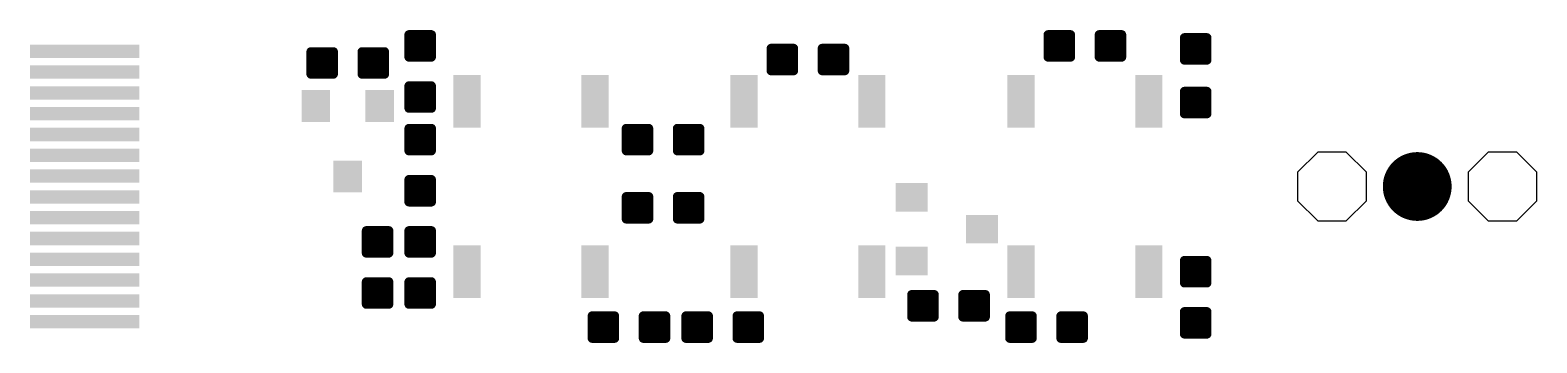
# Model space of a CAD drawing. Extents: x 1.7 to 90.8, y -4.9 to 4.9.
# Drawn here: x 45.91 to 90.81, y -4.66 to 4.66 of the extents above; entities that cross this region are included whole.
import ezdxf

# ---------------------------------------------------------------- set-up
doc = ezdxf.new("R2010")
doc.units = 0
doc.layers.add('16', color=132, linetype='CONTINUOUS')

# ---------------------------------------------------------------- blocks, each defined once
blk = doc.blocks.new('RECT')
blk.add_solid([(-0.5, -0.5), (0.5, -0.5), (-0.5, 0.5), (0.5, 0.5)])

msp = doc.modelspace()

# ---------------------------------------------------------------- linework, layer by layer
at = {"layer": '16'}
for p, q in [((84.2843, 1.0254), (83.6836, 0.4247)), ((85.1337, 1.0254), (84.2843, 1.0254)), ((85.7344, 0.4247), (85.1337, 1.0254)), ((89.3643, 1.0254), (88.7636, 0.4247)), ((90.2137, 1.0254), (89.3643, 1.0254)), ((90.8144, 0.4247), (90.2137, 1.0254)), ((83.6836, 0.4247), (83.6836, -0.4247)), ((85.7344, -0.4247), (85.7344, 0.4247)), ((88.7636, 0.4247), (88.7636, -0.4247)), ((90.8144, -0.4247), (90.8144, 0.4247)), ((83.6836, -0.4247), (84.2843, -1.0254)), ((85.1337, -1.0254), (85.7344, -0.4247)), ((88.7636, -0.4247), (89.3643, -1.0254)), ((90.2137, -1.0254), (90.8144, -0.4247)), ((84.2843, -1.0254), (85.1337, -1.0254)), ((89.3643, -1.0254), (90.2137, -1.0254))]:
    msp.add_line(p, q, dxfattribs=at)
for points, const_width in [([(57.2654, 4.5247, 1), (57.1292, 4.5247)], 0.1363), ([(57.1973, 4.5928, 1), (57.1973, 4.4566)], 0.1363), ([(57.1973, 4.4432, 1), (57.1973, 4.307)], 0.1363), ([(57.9328, 4.5247, 1), (57.7966, 4.5247)], 0.1363), ([(57.8647, 4.4566, 1), (57.8647, 4.5928)], 0.1363), ([(57.8647, 4.307, 1), (57.8647, 4.4432)], 0.1363), ([(76.3154, 4.5247, 1), (76.1792, 4.5247)], 0.1363), ([(76.2473, 4.5928, 1), (76.2473, 4.4566)], 0.1363), ([(76.2473, 4.4432, 1), (76.2473, 4.307)], 0.1363), ([(76.9828, 4.5247, 1), (76.8466, 4.5247)], 0.1363), ([(76.9147, 4.4566, 1), (76.9147, 4.5928)], 0.1363), ([(76.9147, 4.307, 1), (76.9147, 4.4432)], 0.1363), ([(77.8394, 4.5247, 1), (77.7032, 4.5247)], 0.1363), ([(77.7713, 4.5928, 1), (77.7713, 4.4566)], 0.1363), ([(77.7713, 4.4432, 1), (77.7713, 4.307)], 0.1363), ([(78.5068, 4.5247, 1), (78.3706, 4.5247)], 0.1363), ([(78.4387, 4.4566, 1), (78.4387, 4.5928)], 0.1363), ([(78.4387, 4.307, 1), (78.4387, 4.4432)], 0.1363), ([(80.3113, 4.5038, 1), (80.3113, 4.3676)], 0.1363), ([(80.3794, 4.4357, 1), (80.2432, 4.4357)], 0.1363), ([(81.0468, 4.4357, 1), (80.9106, 4.4357)], 0.1363), ([(80.9787, 4.3676, 1), (80.9787, 4.5038)], 0.1363), ([(54.3444, 4.0167, 1), (54.2082, 4.0167)], 0.1363), ([(54.2763, 4.0848, 1), (54.2763, 3.9486)], 0.1363), ([(55.0118, 4.0167, 1), (54.8756, 4.0167)], 0.1363), ([(54.9437, 3.9486, 1), (54.9437, 4.0848)], 0.1363), ([(55.8684, 4.0167, 1), (55.7322, 4.0167)], 0.1363), ([(55.8003, 4.0848, 1), (55.8003, 3.9486)], 0.1363), ([(56.5358, 4.0167, 1), (56.3996, 4.0167)], 0.1363), ([(56.4677, 3.9486, 1), (56.4677, 4.0848)], 0.1363), ([(57.1973, 4.1843, 1), (57.1973, 4.0481)], 0.1363), ([(57.8647, 4.0481, 1), (57.8647, 4.1843)], 0.1363), ([(68.0604, 4.1183, 1), (67.9242, 4.1183)], 0.1363), ([(67.9923, 4.1864, 1), (67.9923, 4.0502)], 0.1363), ([(67.9923, 4.0368, 1), (67.9923, 3.9006)], 0.1363), ([(68.7278, 4.1183, 1), (68.5916, 4.1183)], 0.1363), ([(68.6597, 4.0502, 1), (68.6597, 4.1864)], 0.1363), ([(68.6597, 3.9006, 1), (68.6597, 4.0368)], 0.1363), ([(69.5844, 4.1183, 1), (69.4482, 4.1183)], 0.1363), ([(69.5163, 4.1864, 1), (69.5163, 4.0502)], 0.1363), ([(69.5163, 4.0368, 1), (69.5163, 3.9006)], 0.1363), ([(70.2518, 4.1183, 1), (70.1156, 4.1183)], 0.1363), ([(70.1837, 4.0502, 1), (70.1837, 4.1864)], 0.1363), ([(70.1837, 3.9006, 1), (70.1837, 4.0368)], 0.1363), ([(76.2473, 4.1843, 1), (76.2473, 4.0481)], 0.1363), ([(76.9147, 4.0481, 1), (76.9147, 4.1843)], 0.1363), ([(77.7713, 4.1843, 1), (77.7713, 4.0481)], 0.1363), ([(78.4387, 4.0481, 1), (78.4387, 4.1843)], 0.1363), ([(80.3113, 4.3542, 1), (80.3113, 4.218)], 0.1363), ([(80.3113, 4.0953, 1), (80.3113, 3.9591)], 0.1363), ([(80.9787, 4.218, 1), (80.9787, 4.3542)], 0.1363), ([(80.9787, 3.9591, 1), (80.9787, 4.0953)], 0.1363), ([(54.2763, 3.9352, 1), (54.2763, 3.799)], 0.1363), ([(54.2763, 3.6763, 1), (54.2763, 3.5401)], 0.1363), ([(54.9437, 3.799, 1), (54.9437, 3.9352)], 0.1363), ([(54.9437, 3.5401, 1), (54.9437, 3.6763)], 0.1363), ([(55.8003, 3.9352, 1), (55.8003, 3.799)], 0.1363), ([(55.8003, 3.6763, 1), (55.8003, 3.5401)], 0.1363), ([(56.4677, 3.799, 1), (56.4677, 3.9352)], 0.1363), ([(56.4677, 3.5401, 1), (56.4677, 3.6763)], 0.1363), ([(57.1973, 3.9254, 1), (57.1973, 3.7892)], 0.1363), ([(57.1292, 3.8573, 1), (57.2654, 3.8573)], 0.1363), ([(57.7966, 3.8573, 1), (57.9328, 3.8573)], 0.1363), ([(57.8647, 3.7892, 1), (57.8647, 3.9254)], 0.1363), ([(67.9923, 3.7779, 1), (67.9923, 3.6417)], 0.1363), ([(68.6597, 3.6417, 1), (68.6597, 3.7779)], 0.1363), ([(69.5163, 3.7779, 1), (69.5163, 3.6417)], 0.1363), ([(70.1837, 3.6417, 1), (70.1837, 3.7779)], 0.1363), ([(76.2473, 3.9254, 1), (76.2473, 3.7892)], 0.1363), ([(76.1792, 3.8573, 1), (76.3154, 3.8573)], 0.1363), ([(76.8466, 3.8573, 1), (76.9828, 3.8573)], 0.1363), ([(76.9147, 3.7892, 1), (76.9147, 3.9254)], 0.1363), ([(77.7713, 3.9254, 1), (77.7713, 3.7892)], 0.1363), ([(77.7032, 3.8573, 1), (77.8394, 3.8573)], 0.1363), ([(78.3706, 3.8573, 1), (78.5068, 3.8573)], 0.1363), ([(78.4387, 3.7892, 1), (78.4387, 3.9254)], 0.1363), ([(80.3113, 3.8364, 1), (80.3113, 3.7002)], 0.1363), ([(80.2432, 3.7683, 1), (80.3794, 3.7683)], 0.1363), ([(80.9106, 3.7683, 1), (81.0468, 3.7683)], 0.1363), ([(80.9787, 3.7002, 1), (80.9787, 3.8364)], 0.1363), ([(54.2763, 3.4174, 1), (54.2763, 3.2812)], 0.1363), ([(54.2082, 3.3493, 1), (54.3444, 3.3493)], 0.1363), ([(54.8756, 3.3493, 1), (55.0118, 3.3493)], 0.1363), ([(54.9437, 3.2812, 1), (54.9437, 3.4174)], 0.1363), ([(55.8003, 3.4174, 1), (55.8003, 3.2812)], 0.1363), ([(55.7322, 3.3493, 1), (55.8684, 3.3493)], 0.1363), ([(56.3996, 3.3493, 1), (56.5358, 3.3493)], 0.1363), ([(56.4677, 3.2812, 1), (56.4677, 3.4174)], 0.1363), ([(67.9923, 3.519, 1), (67.9923, 3.3828)], 0.1363), ([(67.9242, 3.4509, 1), (68.0604, 3.4509)], 0.1363), ([(68.5916, 3.4509, 1), (68.7278, 3.4509)], 0.1363), ([(68.6597, 3.3828, 1), (68.6597, 3.519)], 0.1363), ([(69.5163, 3.519, 1), (69.5163, 3.3828)], 0.1363), ([(69.4482, 3.4509, 1), (69.5844, 3.4509)], 0.1363), ([(70.1156, 3.4509, 1), (70.2518, 3.4509)], 0.1363), ([(70.1837, 3.3828, 1), (70.1837, 3.519)], 0.1363), ([(57.2654, 3.0007, 1), (57.1292, 3.0007)], 0.1363), ([(57.1973, 3.0688, 1), (57.1973, 2.9326)], 0.1363), ([(57.1973, 2.9192, 1), (57.1973, 2.783)], 0.1363), ([(57.1973, 2.6603, 1), (57.1973, 2.5241)], 0.1363), ([(57.9328, 3.0007, 1), (57.7966, 3.0007)], 0.1363), ([(57.8647, 2.9326, 1), (57.8647, 3.0688)], 0.1363), ([(57.8647, 2.783, 1), (57.8647, 2.9192)], 0.1363), ([(57.8647, 2.5241, 1), (57.8647, 2.6603)], 0.1363), ([(80.3113, 2.9038, 1), (80.3113, 2.7676)], 0.1363), ([(80.3794, 2.8357, 1), (80.2432, 2.8357)], 0.1363), ([(80.3113, 2.7542, 1), (80.3113, 2.618)], 0.1363), ([(81.0468, 2.8357, 1), (80.9106, 2.8357)], 0.1363), ([(80.9787, 2.7676, 1), (80.9787, 2.9038)], 0.1363), ([(80.9787, 2.618, 1), (80.9787, 2.7542)], 0.1363), ([(57.1973, 2.4014, 1), (57.1973, 2.2652)], 0.1363), ([(57.1292, 2.3333, 1), (57.2654, 2.3333)], 0.1363), ([(57.7966, 2.3333, 1), (57.9328, 2.3333)], 0.1363), ([(57.8647, 2.2652, 1), (57.8647, 2.4014)], 0.1363), ([(80.3113, 2.4953, 1), (80.3113, 2.3591)], 0.1363), ([(80.3113, 2.2364, 1), (80.3113, 2.1002)], 0.1363), ([(80.9787, 2.3591, 1), (80.9787, 2.4953)], 0.1363), ([(80.9787, 2.1002, 1), (80.9787, 2.2364)], 0.1363), ([(57.2654, 1.7307, 1), (57.1292, 1.7307)], 0.1363), ([(57.1973, 1.7988, 1), (57.1973, 1.6626)], 0.1363), ([(57.9328, 1.7307, 1), (57.7966, 1.7307)], 0.1363), ([(57.8647, 1.6626, 1), (57.8647, 1.7988)], 0.1363), ([(63.7424, 1.7307, 1), (63.6062, 1.7307)], 0.1363), ([(63.6743, 1.7988, 1), (63.6743, 1.6626)], 0.1363), ([(64.4098, 1.7307, 1), (64.2736, 1.7307)], 0.1363), ([(64.3417, 1.6626, 1), (64.3417, 1.7988)], 0.1363), ([(65.2664, 1.7307, 1), (65.1302, 1.7307)], 0.1363), ([(65.1983, 1.7988, 1), (65.1983, 1.6626)], 0.1363), ([(65.9338, 1.7307, 1), (65.7976, 1.7307)], 0.1363), ([(65.8657, 1.6626, 1), (65.8657, 1.7988)], 0.1363), ([(80.2432, 2.1683, 1), (80.3794, 2.1683)], 0.1363), ([(80.9106, 2.1683, 1), (81.0468, 2.1683)], 0.1363), ([(57.1973, 1.6492, 1), (57.1973, 1.513)], 0.1363), ([(57.1973, 1.3903, 1), (57.1973, 1.2541)], 0.1363), ([(57.8647, 1.513, 1), (57.8647, 1.6492)], 0.1363), ([(57.8647, 1.2541, 1), (57.8647, 1.3903)], 0.1363), ([(63.6743, 1.6492, 1), (63.6743, 1.513)], 0.1363), ([(63.6743, 1.3903, 1), (63.6743, 1.2541)], 0.1363), ([(64.3417, 1.513, 1), (64.3417, 1.6492)], 0.1363), ([(64.3417, 1.2541, 1), (64.3417, 1.3903)], 0.1363), ([(65.1983, 1.6492, 1), (65.1983, 1.513)], 0.1363), ([(65.1983, 1.3903, 1), (65.1983, 1.2541)], 0.1363), ([(65.8657, 1.513, 1), (65.8657, 1.6492)], 0.1363), ([(65.8657, 1.2541, 1), (65.8657, 1.3903)], 0.1363), ([(57.1973, 1.1314, 1), (57.1973, 0.9952)], 0.1363), ([(57.1292, 1.0633, 1), (57.2654, 1.0633)], 0.1363), ([(57.7966, 1.0633, 1), (57.9328, 1.0633)], 0.1363), ([(57.8647, 0.9952, 1), (57.8647, 1.1314)], 0.1363), ([(63.6743, 1.1314, 1), (63.6743, 0.9952)], 0.1363), ([(63.6062, 1.0633, 1), (63.7424, 1.0633)], 0.1363), ([(64.2736, 1.0633, 1), (64.4098, 1.0633)], 0.1363), ([(64.3417, 0.9952, 1), (64.3417, 1.1314)], 0.1363), ([(65.1983, 1.1314, 1), (65.1983, 0.9952)], 0.1363), ([(65.1302, 1.0633, 1), (65.2664, 1.0633)], 0.1363), ([(65.7976, 1.0633, 1), (65.9338, 1.0633)], 0.1363), ([(65.8657, 0.9952, 1), (65.8657, 1.1314)], 0.1363), ([(87.249, -0.5127, 1), (87.249, 0.5127, 1), (87.249, -0.5127)], 1.0254), ([(57.2654, 0.2067, 1), (57.1292, 0.2067)], 0.1363), ([(57.1973, 0.2748, 1), (57.1973, 0.1386)], 0.1363), ([(57.1973, 0.1252, 1), (57.1973, -0.011)], 0.1363), ([(57.9328, 0.2067, 1), (57.7966, 0.2067)], 0.1363), ([(57.8647, 0.1386, 1), (57.8647, 0.2748)], 0.1363), ([(57.8647, -0.011, 1), (57.8647, 0.1252)], 0.1363), ([(57.1973, -0.1337, 1), (57.1973, -0.2699)], 0.1363), ([(57.1973, -0.3926, 1), (57.1973, -0.5288)], 0.1363), ([(57.1292, -0.4607, 1), (57.2654, -0.4607)], 0.1363), ([(57.7966, -0.4607, 1), (57.9328, -0.4607)], 0.1363), ([(57.8647, -0.2699, 1), (57.8647, -0.1337)], 0.1363), ([(57.8647, -0.5288, 1), (57.8647, -0.3926)], 0.1363), ([(63.7424, -0.3013, 1), (63.6062, -0.3013)], 0.1363), ([(63.6743, -0.2332, 1), (63.6743, -0.3694)], 0.1363), ([(63.6743, -0.3828, 1), (63.6743, -0.519)], 0.1363), ([(64.4098, -0.3013, 1), (64.2736, -0.3013)], 0.1363), ([(64.3417, -0.3694, 1), (64.3417, -0.2332)], 0.1363), ([(64.3417, -0.519, 1), (64.3417, -0.3828)], 0.1363), ([(65.2664, -0.3013, 1), (65.1302, -0.3013)], 0.1363), ([(65.1983, -0.2332, 1), (65.1983, -0.3694)], 0.1363), ([(65.1983, -0.3828, 1), (65.1983, -0.519)], 0.1363), ([(65.9338, -0.3013, 1), (65.7976, -0.3013)], 0.1363), ([(65.8657, -0.3694, 1), (65.8657, -0.2332)], 0.1363), ([(65.8657, -0.519, 1), (65.8657, -0.3828)], 0.1363), ([(63.6743, -0.6417, 1), (63.6743, -0.7779)], 0.1363), ([(63.6743, -0.9006, 1), (63.6743, -1.0368)], 0.1363), ([(64.3417, -0.7779, 1), (64.3417, -0.6417)], 0.1363), ([(64.3417, -1.0368, 1), (64.3417, -0.9006)], 0.1363), ([(65.1983, -0.6417, 1), (65.1983, -0.7779)], 0.1363), ([(65.1983, -0.9006, 1), (65.1983, -1.0368)], 0.1363), ([(65.8657, -0.7779, 1), (65.8657, -0.6417)], 0.1363), ([(65.8657, -1.0368, 1), (65.8657, -0.9006)], 0.1363), ([(55.9954, -1.3173, 1), (55.8592, -1.3173)], 0.1363), ([(55.9273, -1.2492, 1), (55.9273, -1.3854)], 0.1363), ([(55.9273, -1.3988, 1), (55.9273, -1.535)], 0.1363), ([(56.6628, -1.3173, 1), (56.5266, -1.3173)], 0.1363), ([(56.5947, -1.3854, 1), (56.5947, -1.2492)], 0.1363), ([(56.5947, -1.535, 1), (56.5947, -1.3988)], 0.1363), ([(57.2654, -1.3173, 1), (57.1292, -1.3173)], 0.1363), ([(57.1973, -1.2492, 1), (57.1973, -1.3854)], 0.1363), ([(57.1973, -1.3988, 1), (57.1973, -1.535)], 0.1363), ([(57.9328, -1.3173, 1), (57.7966, -1.3173)], 0.1363), ([(57.8647, -1.3854, 1), (57.8647, -1.2492)], 0.1363), ([(57.8647, -1.535, 1), (57.8647, -1.3988)], 0.1363), ([(63.6062, -0.9687, 1), (63.7424, -0.9687)], 0.1363), ([(64.2736, -0.9687, 1), (64.4098, -0.9687)], 0.1363), ([(65.1302, -0.9687, 1), (65.2664, -0.9687)], 0.1363), ([(65.7976, -0.9687, 1), (65.9338, -0.9687)], 0.1363), ([(55.9273, -1.6577, 1), (55.9273, -1.7939)], 0.1363), ([(56.5947, -1.7939, 1), (56.5947, -1.6577)], 0.1363), ([(57.1973, -1.6577, 1), (57.1973, -1.7939)], 0.1363), ([(57.8647, -1.7939, 1), (57.8647, -1.6577)], 0.1363), ([(55.9273, -1.9166, 1), (55.9273, -2.0528)], 0.1363), ([(55.8592, -1.9847, 1), (55.9954, -1.9847)], 0.1363), ([(56.5266, -1.9847, 1), (56.6628, -1.9847)], 0.1363), ([(56.5947, -2.0528, 1), (56.5947, -1.9166)], 0.1363), ([(57.1973, -1.9166, 1), (57.1973, -2.0528)], 0.1363), ([(57.1292, -1.9847, 1), (57.2654, -1.9847)], 0.1363), ([(57.7966, -1.9847, 1), (57.9328, -1.9847)], 0.1363), ([(57.8647, -2.0528, 1), (57.8647, -1.9166)], 0.1363), ([(80.3794, -2.2063, 1), (80.2432, -2.2063)], 0.1363), ([(80.3113, -2.1382, 1), (80.3113, -2.2744)], 0.1363), ([(80.3113, -2.2878, 1), (80.3113, -2.424)], 0.1363), ([(81.0468, -2.2063, 1), (80.9106, -2.2063)], 0.1363), ([(80.9787, -2.2744, 1), (80.9787, -2.1382)], 0.1363), ([(80.9787, -2.424, 1), (80.9787, -2.2878)], 0.1363), ([(80.3113, -2.5467, 1), (80.3113, -2.6829)], 0.1363), ([(80.9787, -2.6829, 1), (80.9787, -2.5467)], 0.1363), ([(55.9273, -2.7732, 1), (55.9273, -2.9094)], 0.1363), ([(55.9954, -2.8413, 1), (55.8592, -2.8413)], 0.1363), ([(55.9273, -2.9228, 1), (55.9273, -3.059)], 0.1363), ([(55.9273, -3.1817, 1), (55.9273, -3.3179)], 0.1363), ([(56.6628, -2.8413, 1), (56.5266, -2.8413)], 0.1363), ([(56.5947, -2.9094, 1), (56.5947, -2.7732)], 0.1363), ([(56.5947, -3.059, 1), (56.5947, -2.9228)], 0.1363), ([(56.5947, -3.3179, 1), (56.5947, -3.1817)], 0.1363), ([(57.2654, -2.8413, 1), (57.1292, -2.8413)], 0.1363), ([(57.1973, -2.7732, 1), (57.1973, -2.9094)], 0.1363), ([(57.1973, -2.9228, 1), (57.1973, -3.059)], 0.1363), ([(57.1973, -3.1817, 1), (57.1973, -3.3179)], 0.1363), ([(57.9328, -2.8413, 1), (57.7966, -2.8413)], 0.1363), ([(57.8647, -2.9094, 1), (57.8647, -2.7732)], 0.1363), ([(57.8647, -3.059, 1), (57.8647, -2.9228)], 0.1363), ([(57.8647, -3.3179, 1), (57.8647, -3.1817)], 0.1363), ([(72.2514, -3.2223, 1), (72.1152, -3.2223)], 0.1363), ([(72.1833, -3.1542, 1), (72.1833, -3.2904)], 0.1363), ([(72.9188, -3.2223, 1), (72.7826, -3.2223)], 0.1363), ([(72.8507, -3.2904, 1), (72.8507, -3.1542)], 0.1363), ([(73.7754, -3.2223, 1), (73.6392, -3.2223)], 0.1363), ([(73.7073, -3.1542, 1), (73.7073, -3.2904)], 0.1363), ([(74.4428, -3.2223, 1), (74.3066, -3.2223)], 0.1363), ([(74.3747, -3.2904, 1), (74.3747, -3.1542)], 0.1363), ([(80.3113, -2.8056, 1), (80.3113, -2.9418)], 0.1363), ([(80.2432, -2.8737, 1), (80.3794, -2.8737)], 0.1363), ([(80.9106, -2.8737, 1), (81.0468, -2.8737)], 0.1363), ([(80.9787, -2.9418, 1), (80.9787, -2.8056)], 0.1363), ([(55.9273, -3.4406, 1), (55.9273, -3.5768)], 0.1363), ([(55.8592, -3.5087, 1), (55.9954, -3.5087)], 0.1363), ([(56.5266, -3.5087, 1), (56.6628, -3.5087)], 0.1363), ([(56.5947, -3.5768, 1), (56.5947, -3.4406)], 0.1363), ([(57.1973, -3.4406, 1), (57.1973, -3.5768)], 0.1363), ([(57.1292, -3.5087, 1), (57.2654, -3.5087)], 0.1363), ([(57.7966, -3.5087, 1), (57.9328, -3.5087)], 0.1363), ([(57.8647, -3.5768, 1), (57.8647, -3.4406)], 0.1363), ([(72.1833, -3.3038, 1), (72.1833, -3.44)], 0.1363), ([(72.1833, -3.5627, 1), (72.1833, -3.6989)], 0.1363), ([(72.8507, -3.44, 1), (72.8507, -3.3038)], 0.1363), ([(72.8507, -3.6989, 1), (72.8507, -3.5627)], 0.1363), ([(73.7073, -3.3038, 1), (73.7073, -3.44)], 0.1363), ([(73.7073, -3.5627, 1), (73.7073, -3.6989)], 0.1363), ([(74.3747, -3.44, 1), (74.3747, -3.3038)], 0.1363), ([(74.3747, -3.6989, 1), (74.3747, -3.5627)], 0.1363), ([(62.6583, -3.7892, 1), (62.6583, -3.9254)], 0.1363), ([(62.7264, -3.8573, 1), (62.5902, -3.8573)], 0.1363), ([(62.6583, -3.9388, 1), (62.6583, -4.075)], 0.1363), ([(63.3938, -3.8573, 1), (63.2576, -3.8573)], 0.1363), ([(63.3257, -3.9254, 1), (63.3257, -3.7892)], 0.1363), ([(63.3257, -4.075, 1), (63.3257, -3.9388)], 0.1363), ([(64.1823, -3.7892, 1), (64.1823, -3.9254)], 0.1363), ([(64.2504, -3.8573, 1), (64.1142, -3.8573)], 0.1363), ([(64.1823, -3.9388, 1), (64.1823, -4.075)], 0.1363), ([(64.9178, -3.8573, 1), (64.7816, -3.8573)], 0.1363), ([(64.8497, -3.9254, 1), (64.8497, -3.7892)], 0.1363), ([(64.8497, -4.075, 1), (64.8497, -3.9388)], 0.1363), ([(65.4523, -3.7892, 1), (65.4523, -3.9254)], 0.1363), ([(65.4523, -3.9388, 1), (65.4523, -4.075)], 0.1363), ([(65.5204, -3.8573, 1), (65.3842, -3.8573)], 0.1363), ([(66.1878, -3.8573, 1), (66.0516, -3.8573)], 0.1363), ([(66.1197, -3.9254, 1), (66.1197, -3.7892)], 0.1363), ([(66.1197, -4.075, 1), (66.1197, -3.9388)], 0.1363), ([(67.0444, -3.8573, 1), (66.9082, -3.8573)], 0.1363), ([(66.9763, -3.7892, 1), (66.9763, -3.9254)], 0.1363), ([(66.9763, -3.9388, 1), (66.9763, -4.075)], 0.1363), ([(67.7118, -3.8573, 1), (67.5756, -3.8573)], 0.1363), ([(67.6437, -3.9254, 1), (67.6437, -3.7892)], 0.1363), ([(67.6437, -4.075, 1), (67.6437, -3.9388)], 0.1363), ([(72.1833, -3.8216, 1), (72.1833, -3.9578)], 0.1363), ([(72.1152, -3.8897, 1), (72.2514, -3.8897)], 0.1363), ([(72.7826, -3.8897, 1), (72.9188, -3.8897)], 0.1363), ([(72.8507, -3.9578, 1), (72.8507, -3.8216)], 0.1363), ([(73.7073, -3.8216, 1), (73.7073, -3.9578)], 0.1363), ([(73.6392, -3.8897, 1), (73.7754, -3.8897)], 0.1363), ([(74.3066, -3.8897, 1), (74.4428, -3.8897)], 0.1363), ([(74.3747, -3.9578, 1), (74.3747, -3.8216)], 0.1363), ([(75.1043, -3.7892, 1), (75.1043, -3.9254)], 0.1363), ([(75.1724, -3.8573, 1), (75.0362, -3.8573)], 0.1363), ([(75.1043, -3.9388, 1), (75.1043, -4.075)], 0.1363), ([(75.8398, -3.8573, 1), (75.7036, -3.8573)], 0.1363), ([(75.7717, -3.9254, 1), (75.7717, -3.7892)], 0.1363), ([(75.7717, -4.075, 1), (75.7717, -3.9388)], 0.1363), ([(76.6283, -3.7892, 1), (76.6283, -3.9254)], 0.1363), ([(76.6964, -3.8573, 1), (76.5602, -3.8573)], 0.1363), ([(76.6283, -3.9388, 1), (76.6283, -4.075)], 0.1363), ([(77.3638, -3.8573, 1), (77.2276, -3.8573)], 0.1363), ([(77.2957, -3.9254, 1), (77.2957, -3.7892)], 0.1363), ([(77.2957, -4.075, 1), (77.2957, -3.9388)], 0.1363), ([(80.3794, -3.7303, 1), (80.2432, -3.7303)], 0.1363), ([(80.3113, -3.6622, 1), (80.3113, -3.7984)], 0.1363), ([(80.3113, -3.8118, 1), (80.3113, -3.948)], 0.1363), ([(80.3113, -4.0707, 1), (80.3113, -4.2069)], 0.1363), ([(81.0468, -3.7303, 1), (80.9106, -3.7303)], 0.1363), ([(80.9787, -3.7984, 1), (80.9787, -3.6622)], 0.1363), ([(80.9787, -3.948, 1), (80.9787, -3.8118)], 0.1363), ([(80.9787, -4.2069, 1), (80.9787, -4.0707)], 0.1363), ([(62.6583, -4.1977, 1), (62.6583, -4.3339)], 0.1363), ([(62.6583, -4.4566, 1), (62.6583, -4.5928)], 0.1363), ([(62.5902, -4.5247, 1), (62.7264, -4.5247)], 0.1363), ([(63.2576, -4.5247, 1), (63.3938, -4.5247)], 0.1363), ([(63.3257, -4.3339, 1), (63.3257, -4.1977)], 0.1363), ([(63.3257, -4.5928, 1), (63.3257, -4.4566)], 0.1363), ([(64.1823, -4.1977, 1), (64.1823, -4.3339)], 0.1363), ([(64.1823, -4.4566, 1), (64.1823, -4.5928)], 0.1363), ([(64.1142, -4.5247, 1), (64.2504, -4.5247)], 0.1363), ([(64.7816, -4.5247, 1), (64.9178, -4.5247)], 0.1363), ([(64.8497, -4.3339, 1), (64.8497, -4.1977)], 0.1363), ([(64.8497, -4.5928, 1), (64.8497, -4.4566)], 0.1363), ([(65.4523, -4.1977, 1), (65.4523, -4.3339)], 0.1363), ([(65.4523, -4.4566, 1), (65.4523, -4.5928)], 0.1363), ([(65.3842, -4.5247, 1), (65.5204, -4.5247)], 0.1363), ([(66.0516, -4.5247, 1), (66.1878, -4.5247)], 0.1363), ([(66.1197, -4.3339, 1), (66.1197, -4.1977)], 0.1363), ([(66.1197, -4.5928, 1), (66.1197, -4.4566)], 0.1363), ([(66.9763, -4.1977, 1), (66.9763, -4.3339)], 0.1363), ([(66.9763, -4.4566, 1), (66.9763, -4.5928)], 0.1363), ([(66.9082, -4.5247, 1), (67.0444, -4.5247)], 0.1363), ([(67.5756, -4.5247, 1), (67.7118, -4.5247)], 0.1363), ([(67.6437, -4.3339, 1), (67.6437, -4.1977)], 0.1363), ([(67.6437, -4.5928, 1), (67.6437, -4.4566)], 0.1363), ([(75.1043, -4.1977, 1), (75.1043, -4.3339)], 0.1363), ([(75.1043, -4.4566, 1), (75.1043, -4.5928)], 0.1363), ([(75.0362, -4.5247, 1), (75.1724, -4.5247)], 0.1363), ([(75.7036, -4.5247, 1), (75.8398, -4.5247)], 0.1363), ([(75.7717, -4.3339, 1), (75.7717, -4.1977)], 0.1363), ([(75.7717, -4.5928, 1), (75.7717, -4.4566)], 0.1363), ([(76.6283, -4.1977, 1), (76.6283, -4.3339)], 0.1363), ([(76.6283, -4.4566, 1), (76.6283, -4.5928)], 0.1363), ([(76.5602, -4.5247, 1), (76.6964, -4.5247)], 0.1363), ([(77.2276, -4.5247, 1), (77.3638, -4.5247)], 0.1363), ([(77.2957, -4.3339, 1), (77.2957, -4.1977)], 0.1363), ([(77.2957, -4.5928, 1), (77.2957, -4.4566)], 0.1363), ([(80.3113, -4.3296, 1), (80.3113, -4.4658)], 0.1363), ([(80.2432, -4.3977, 1), (80.3794, -4.3977)], 0.1363), ([(80.9106, -4.3977, 1), (81.0468, -4.3977)], 0.1363), ([(80.9787, -4.4658, 1), (80.9787, -4.3296)], 0.1363)]:
    msp.add_lwpolyline(points, format="xyb", dxfattribs=dict(at, const_width=const_width))
at = {"layer": '16', "const_width": 0.2725}
for points in [[(57.1973, 3.8573), (57.1973, 4.5247)], [(57.1973, 4.5247), (57.8647, 4.5247)], [(57.1973, 4.3751), (57.8647, 4.3751)], [(57.8647, 3.8573), (57.8647, 4.5247)], [(76.2473, 3.8573), (76.2473, 4.5247)], [(76.2473, 4.5247), (76.9147, 4.5247)], [(76.2473, 4.3751), (76.9147, 4.3751)], [(76.9147, 4.5247), (76.9147, 3.8573)], [(77.7713, 3.8573), (77.7713, 4.5247)], [(77.7713, 4.5247), (78.4387, 4.5247)], [(77.7713, 4.3751), (78.4387, 4.3751)], [(78.4387, 4.5247), (78.4387, 3.8573)], [(80.3113, 4.4357), (80.9787, 4.4357)], [(80.3113, 3.7683), (80.3113, 4.4357)], [(80.9787, 4.4357), (80.9787, 3.7683)], [(54.2763, 3.3493), (54.2763, 4.0167)], [(54.2763, 4.0167), (54.9437, 4.0167)], [(54.9437, 4.0167), (54.9437, 3.3493)], [(55.8003, 3.3493), (55.8003, 4.0167)], [(55.8003, 4.0167), (56.4677, 4.0167)], [(56.4677, 4.0167), (56.4677, 3.3493)], [(57.8647, 4.1162), (57.1973, 4.1162)], [(68.6597, 4.1183), (67.9923, 4.1183)], [(67.9923, 3.4509), (67.9923, 4.1183)], [(68.6597, 3.9687), (67.9923, 3.9687)], [(68.6597, 4.1183), (68.6597, 3.4509)], [(69.5163, 4.1183), (70.1837, 4.1183)], [(69.5163, 3.4509), (69.5163, 4.1183)], [(70.1837, 3.9687), (69.5163, 3.9687)], [(70.1837, 4.1183), (70.1837, 3.4509)], [(76.9147, 4.1162), (76.2473, 4.1162)], [(78.4387, 4.1162), (77.7713, 4.1162)], [(80.9787, 4.2861), (80.3113, 4.2861)], [(80.3113, 4.0272), (80.9787, 4.0272)], [(54.2763, 3.8671), (54.9437, 3.8671)], [(54.9437, 3.6082), (54.2763, 3.6082)], [(55.8003, 3.8671), (56.4677, 3.8671)], [(56.4677, 3.6082), (55.8003, 3.6082)], [(57.8647, 3.8573), (57.1973, 3.8573)], [(67.9923, 3.7098), (68.6597, 3.7098)], [(69.5163, 3.7098), (70.1837, 3.7098)], [(76.2473, 3.8573), (76.9147, 3.8573)], [(77.7713, 3.8573), (78.4387, 3.8573)], [(80.9787, 3.7683), (80.3113, 3.7683)], [(54.9437, 3.3493), (54.2763, 3.3493)], [(55.8003, 3.3493), (56.4677, 3.3493)], [(68.6597, 3.4509), (67.9923, 3.4509)], [(70.1837, 3.4509), (69.5163, 3.4509)], [(57.1973, 2.3333), (57.1973, 3.0007)], [(57.1973, 3.0007), (57.8647, 3.0007)], [(57.1973, 2.8511), (57.8647, 2.8511)], [(57.8647, 2.5922), (57.1973, 2.5922)], [(57.8647, 2.3333), (57.8647, 3.0007)], [(80.3113, 2.8357), (80.9787, 2.8357)], [(80.3113, 2.1683), (80.3113, 2.8357)], [(80.9787, 2.6861), (80.3113, 2.6861)], [(80.9787, 2.8357), (80.9787, 2.1683)], [(57.8647, 2.3333), (57.1973, 2.3333)], [(80.3113, 2.4272), (80.9787, 2.4272)], [(80.9787, 2.1683), (80.3113, 2.1683)], [(57.1973, 1.0633), (57.1973, 1.7307)], [(57.1973, 1.7307), (57.8647, 1.7307)], [(57.8647, 1.7307), (57.8647, 1.0633)], [(64.3417, 1.7307), (63.6743, 1.7307)], [(63.6743, 1.0633), (63.6743, 1.7307)], [(64.3417, 1.7307), (64.3417, 1.0633)], [(65.1983, 1.7307), (65.8657, 1.7307)], [(65.1983, 1.0633), (65.1983, 1.7307)], [(65.8657, 1.7307), (65.8657, 1.0633)], [(57.8647, 1.5811), (57.1973, 1.5811)], [(57.1973, 1.3222), (57.8647, 1.3222)], [(64.3417, 1.5811), (63.6743, 1.5811)], [(63.6743, 1.3222), (64.3417, 1.3222)], [(65.8657, 1.5811), (65.1983, 1.5811)], [(65.1983, 1.3222), (65.8657, 1.3222)], [(57.8647, 1.0633), (57.1973, 1.0633)], [(64.3417, 1.0633), (63.6743, 1.0633)], [(65.8657, 1.0633), (65.1983, 1.0633)], [(57.1973, 0.2067), (57.1973, -0.4607)], [(57.1973, 0.2067), (57.8647, 0.2067)], [(57.8647, 0.0571), (57.1973, 0.0571)], [(57.8647, 0.2067), (57.8647, -0.4607)], [(57.1973, -0.2018), (57.8647, -0.2018)], [(57.8647, -0.4607), (57.1973, -0.4607)], [(64.3417, -0.3013), (63.6743, -0.3013)], [(63.6743, -0.9687), (63.6743, -0.3013)], [(64.3417, -0.4509), (63.6743, -0.4509)], [(64.3417, -0.3013), (64.3417, -0.9687)], [(65.8657, -0.3013), (65.1983, -0.3013)], [(65.1983, -0.9687), (65.1983, -0.3013)], [(65.8657, -0.4509), (65.1983, -0.4509)], [(65.8657, -0.3013), (65.8657, -0.9687)], [(63.6743, -0.7098), (64.3417, -0.7098)], [(64.3417, -0.9687), (63.6743, -0.9687)], [(65.1983, -0.7098), (65.8657, -0.7098)], [(65.8657, -0.9687), (65.1983, -0.9687)], [(55.9273, -1.3173), (55.9273, -1.9847)], [(55.9273, -1.3173), (56.5947, -1.3173)], [(56.5947, -1.4669), (55.9273, -1.4669)], [(56.5947, -1.3173), (56.5947, -1.9847)], [(57.1973, -1.9847), (57.1973, -1.3173)], [(57.1973, -1.3173), (57.8647, -1.3173)], [(57.8647, -1.4669), (57.1973, -1.4669)], [(57.8647, -1.3173), (57.8647, -1.9847)], [(55.9273, -1.7258), (56.5947, -1.7258)], [(57.1973, -1.7258), (57.8647, -1.7258)], [(56.5947, -1.9847), (55.9273, -1.9847)], [(57.8647, -1.9847), (57.1973, -1.9847)], [(80.3113, -2.8737), (80.3113, -2.2063)], [(80.3113, -2.2063), (80.9787, -2.2063)], [(80.3113, -2.3559), (80.9787, -2.3559)], [(80.9787, -2.8737), (80.9787, -2.2063)], [(80.9787, -2.6148), (80.3113, -2.6148)], [(55.9273, -2.8413), (55.9273, -3.5087)], [(55.9273, -2.8413), (56.5947, -2.8413)], [(56.5947, -2.9909), (55.9273, -2.9909)], [(55.9273, -3.2498), (56.5947, -3.2498)], [(56.5947, -2.8413), (56.5947, -3.5087)], [(57.1973, -2.8413), (57.1973, -3.5087)], [(57.1973, -2.8413), (57.8647, -2.8413)], [(57.8647, -2.9909), (57.1973, -2.9909)], [(57.1973, -3.2498), (57.8647, -3.2498)], [(57.8647, -2.8413), (57.8647, -3.5087)], [(72.1833, -3.8897), (72.1833, -3.2223)], [(72.1833, -3.2223), (72.8507, -3.2223)], [(72.8507, -3.2223), (72.8507, -3.8897)], [(73.7073, -3.8897), (73.7073, -3.2223)], [(73.7073, -3.2223), (74.3747, -3.2223)], [(74.3747, -3.2223), (74.3747, -3.8897)], [(80.9787, -2.8737), (80.3113, -2.8737)], [(56.5947, -3.5087), (55.9273, -3.5087)], [(57.8647, -3.5087), (57.1973, -3.5087)], [(72.1833, -3.3719), (72.8507, -3.3719)], [(72.8507, -3.6308), (72.1833, -3.6308)], [(73.7073, -3.3719), (74.3747, -3.3719)], [(74.3747, -3.6308), (73.7073, -3.6308)], [(63.3257, -3.8573), (62.6583, -3.8573)], [(62.6583, -4.5247), (62.6583, -3.8573)], [(63.3257, -4.0069), (62.6583, -4.0069)], [(63.3257, -3.8573), (63.3257, -4.5247)], [(64.8497, -3.8573), (64.1823, -3.8573)], [(64.1823, -4.5247), (64.1823, -3.8573)], [(64.8497, -4.0069), (64.1823, -4.0069)], [(64.8497, -3.8573), (64.8497, -4.5247)], [(65.4523, -4.5247), (65.4523, -3.8573)], [(65.4523, -3.8573), (66.1197, -3.8573)], [(65.4523, -4.0069), (66.1197, -4.0069)], [(66.1197, -3.8573), (66.1197, -4.5247)], [(66.9763, -4.5247), (66.9763, -3.8573)], [(66.9763, -3.8573), (67.6437, -3.8573)], [(66.9763, -4.0069), (67.6437, -4.0069)], [(67.6437, -3.8573), (67.6437, -4.5247)], [(72.8507, -3.8897), (72.1833, -3.8897)], [(73.7073, -3.8897), (74.3747, -3.8897)], [(75.7717, -3.8573), (75.1043, -3.8573)], [(75.1043, -4.5247), (75.1043, -3.8573)], [(75.7717, -4.0069), (75.1043, -4.0069)], [(75.7717, -3.8573), (75.7717, -4.5247)], [(76.6283, -3.8573), (77.2957, -3.8573)], [(76.6283, -4.5247), (76.6283, -3.8573)], [(77.2957, -4.0069), (76.6283, -4.0069)], [(77.2957, -3.8573), (77.2957, -4.5247)], [(80.3113, -4.3977), (80.3113, -3.7303)], [(80.3113, -3.7303), (80.9787, -3.7303)], [(80.3113, -3.8799), (80.9787, -3.8799)], [(80.9787, -4.1388), (80.3113, -4.1388)], [(80.9787, -3.7303), (80.9787, -4.3977)], [(62.6583, -4.2658), (63.3257, -4.2658)], [(63.3257, -4.5247), (62.6583, -4.5247)], [(64.1823, -4.2658), (64.8497, -4.2658)], [(64.8497, -4.5247), (64.1823, -4.5247)], [(66.1197, -4.2658), (65.4523, -4.2658)], [(65.4523, -4.5247), (66.1197, -4.5247)], [(67.6437, -4.2658), (66.9763, -4.2658)], [(66.9763, -4.5247), (67.6437, -4.5247)], [(75.1043, -4.2658), (75.7717, -4.2658)], [(75.7717, -4.5247), (75.1043, -4.5247)], [(76.6283, -4.2658), (77.2957, -4.2658)], [(77.2957, -4.5247), (76.6283, -4.5247)], [(80.9787, -4.3977), (80.3113, -4.3977)]]:
    msp.add_lwpolyline(points, dxfattribs=at)

# ---------------------------------------------------------------- block references
at = {"layer": '16'}
for p, xscale, yscale in [((47.531, 4.03), 3.2508, 0.4008), ((47.531, 3.41), 3.2508, 0.4008), ((58.928, 2.54), 0.8128, 1.5748), ((62.738, 2.54), 0.8128, 1.5748), ((67.183, 2.54), 0.8128, 1.5748), ((70.993, 2.54), 0.8128, 1.5748), ((75.438, 2.54), 0.8128, 1.5748), ((79.248, 2.54), 0.8128, 1.5748), ((47.531, 2.79), 3.2508, 0.4008), ((54.422, 2.397), 0.8508, 0.9508), ((56.322, 2.397), 0.8508, 0.9508), ((47.531, 2.17), 3.2508, 0.4008), ((47.531, 1.55), 3.2508, 0.4008), ((47.531, 0.93), 3.2508, 0.4008), ((47.531, 0.31), 3.2508, 0.4008), ((55.372, 0.297), 0.8508, 0.9508), ((72.1774, -0.32), 0.9508, 0.8508), ((47.531, -0.31), 3.2508, 0.4008), ((47.531, -0.93), 3.2508, 0.4008), ((74.2774, -1.27), 0.9508, 0.8508), ((47.531, -1.55), 3.2508, 0.4008), ((58.928, -2.54), 0.8128, 1.5748), ((62.738, -2.54), 0.8128, 1.5748), ((67.183, -2.54), 0.8128, 1.5748), ((70.993, -2.54), 0.8128, 1.5748), ((72.1774, -2.22), 0.9508, 0.8508), ((75.438, -2.54), 0.8128, 1.5748), ((79.248, -2.54), 0.8128, 1.5748), ((47.531, -2.17), 3.2508, 0.4008), ((47.531, -2.79), 3.2508, 0.4008), ((47.531, -3.41), 3.2508, 0.4008), ((47.531, -4.03), 3.2508, 0.4008)]:
    msp.add_blockref('RECT', p, dxfattribs=dict(at, xscale=xscale, yscale=yscale))

doc.saveas('drawing.dxf')
